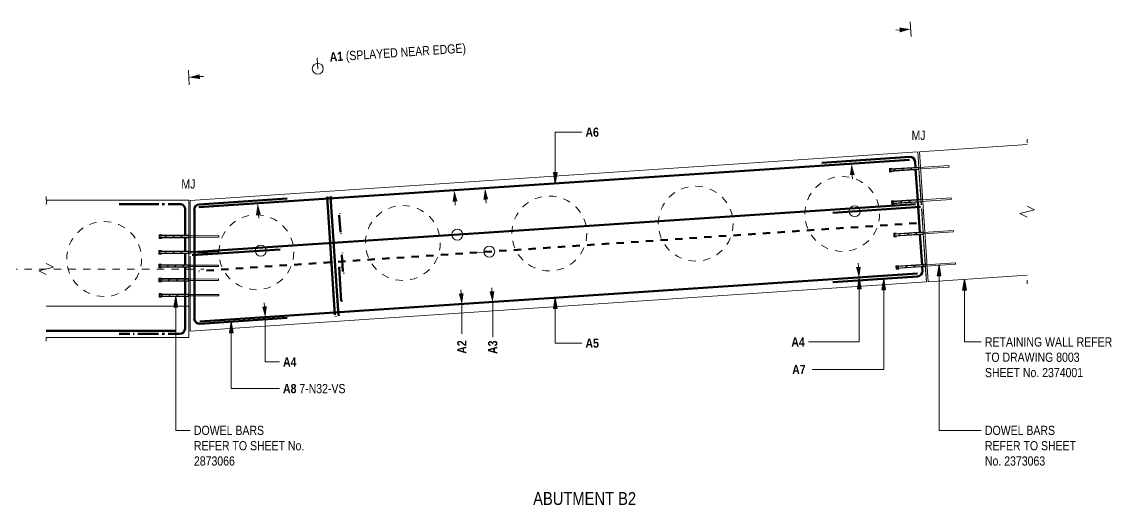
# Model space of a CAD drawing. Header units: metres. Extents: x 0 to 109, y 3 to 574.
# Drawn here: x 21.08 to 35.98, y 541.9 to 548.48 of the extents above; entities that cross this region are included whole.
import ezdxf

# ---------------------------------------------------------------- set-up
doc = ezdxf.new("R2010")
doc.units = ezdxf.units.M
doc.linetypes.add('JacobsDash', pattern=[0.0045, 0.003, -0.0015])
doc.linetypes.add('JacobsGridLine', pattern=[0.0145, 0.01, -0.001, 0.0025, -0.001])
for name, color, linetype, lineweight in [('A-ANNO-NOTE', 7, 'Continuous', 9), ('A-DETL', 7, 'Continuous', 13), ('A-DETL-GENF', 7, 'Continuous', 9), ('G-ANNO-TEXT', 7, 'Continuous', 9), ('S-BEAM', 7, 'Continuous', 50), ('S-GRID', 7, 'Continuous', 9)]:
    doc.layers.add(name, color=color, linetype=linetype, lineweight=lineweight)
doc.styles.add('Arial Narrow_2', font='ARIALN.TTF', dxfattribs={"height": 0.125})
doc.styles.add('Arial Narrow_3', font='ARIALN.TTF', dxfattribs={"height": 0.175})
doc.styles.add('Arial Narrow_B', font='ARIALNB.TTF', dxfattribs={"height": 0.125})
pattern_1 = [(45, (-139.00438, -635.677), (-0.0530330086, 0.0530330086), [])]

msp = doc.modelspace()

# ---------------------------------------------------------------- hatches: boundary and pattern name
at = {"layer": 'A-ANNO-NOTE', "lineweight": 5}
for points in [[(33.043, 548.341), (33.191, 548.384), (33.039, 548.406)], [(23.507, 547.706), (23.503, 547.77), (23.355, 547.728)], [(32.363, 546.396), (32.428, 546.4), (32.386, 546.548)], [(26.95, 546.035), (27.015, 546.04), (26.973, 546.187)], [(27.369, 546.063), (27.434, 546.067), (27.392, 546.215)], [(24.271, 545.857), (24.336, 545.861), (24.294, 546.008), (24.275, 545.885)], [(32.489, 544.996), (32.512, 545.148), (32.447, 545.144)], [(27.495, 544.663), (27.518, 544.815), (27.453, 544.811)], [(27.076, 544.635), (27.099, 544.787), (27.034, 544.783)], [(24.397, 544.457), (24.419, 544.609), (24.355, 544.604), (24.395, 544.464)]]:
    msp.add_hatch(color=256, dxfattribs=at).paths.add_polyline_path(points)
at = {"layer": 'A-DETL-GENF'}
h = msp.add_hatch(dxfattribs=at)
h.set_pattern_fill('FP_1', color=256, style=0, pattern_type=2)
h.set_pattern_definition(pattern_1)
h.paths.add_polyline_path([(32.916, 546.454), (33.305, 546.48), (33.304, 546.5), (32.915, 546.474)])
h = msp.add_hatch(dxfattribs=at)
h.set_pattern_fill('FP_1', color=256, style=0, pattern_type=2)
h.set_pattern_definition(pattern_1)
h.paths.add_polyline_path([(32.946, 546.013), (33.335, 546.039), (33.334, 546.059), (32.944, 546.033)])
h = msp.add_hatch(dxfattribs=at)
h.set_pattern_fill('FP_1', color=256, style=0, pattern_type=2)
h.set_pattern_definition(pattern_1)
h.paths.add_polyline_path([(22.964, 545.549), (23.354, 545.551), (23.354, 545.571), (22.964, 545.569)])
h = msp.add_hatch(dxfattribs=at)
h.set_pattern_fill('FP_1', color=256, style=0, pattern_type=2)
h.set_pattern_definition(pattern_1)
h.paths.add_polyline_path([(32.975, 545.571), (33.364, 545.597), (33.363, 545.617), (32.974, 545.591)])
h = msp.add_hatch(dxfattribs=at)
h.set_pattern_fill('FP_1', color=256, style=0, pattern_type=2)
h.set_pattern_definition(pattern_1)
h.paths.add_polyline_path([(22.961, 545.335), (23.351, 545.337), (23.351, 545.357), (22.961, 545.355)])
h = msp.add_hatch(dxfattribs=at)
h.set_pattern_fill('FP_1', color=256, style=0, pattern_type=2)
h.set_pattern_definition(pattern_1)
h.paths.add_polyline_path([(22.961, 545.149), (23.351, 545.151), (23.351, 545.171), (22.961, 545.169)])
at = {"layer": 'A-DETL-GENF', "true_color": 0x888888}
h = msp.add_hatch(dxfattribs=at)
h.set_pattern_fill('FP_1', color=252, style=0, pattern_type=2)
h.set_pattern_definition(pattern_1)
h.paths.add_polyline_path([(33.005, 545.13), (33.394, 545.156), (33.392, 545.176), (33.003, 545.15)])
at = {"layer": 'A-DETL-GENF'}
h = msp.add_hatch(dxfattribs=at)
h.set_pattern_fill('FP_1', color=256, style=0, pattern_type=2)
h.set_pattern_definition(pattern_1)
h.paths.add_polyline_path([(22.961, 544.959), (23.351, 544.961), (23.351, 544.981), (22.961, 544.979)])
h = msp.add_hatch(dxfattribs=at)
h.set_pattern_fill('FP_1', color=256, style=0, pattern_type=2)
h.set_pattern_definition(pattern_1)
h.paths.add_polyline_path([(22.962, 544.749), (23.352, 544.751), (23.352, 544.771), (22.962, 544.769)])
at = {"layer": 'G-ANNO-TEXT'}
for points in [[(28.349, 546.284), (28.374, 546.434), (28.324, 546.434)], [(33.579, 545.174), (33.554, 545.024), (33.604, 545.024)], [(32.491, 544.998), (32.466, 544.848), (32.516, 544.848)], [(32.825, 544.986), (32.8, 544.836), (32.85, 544.836)], [(33.925, 544.978), (33.9, 544.828), (33.951, 544.828)], [(23.178, 544.749), (23.153, 544.599), (23.203, 544.599)], [(28.349, 544.732), (28.324, 544.582), (28.374, 544.582)], [(23.933, 544.398), (23.908, 544.248), (23.958, 544.248)]]:
    msp.add_hatch(color=256, dxfattribs=at).paths.add_polyline_path(points)

# ---------------------------------------------------------------- linework, layer by layer
at = {"layer": 'A-ANNO-NOTE'}
for p, q in [((33.184, 548.484), (33.197, 548.284)), ((33.041, 548.374), (32.991, 548.37)), ((25.113, 547.846), (25.103, 547.995)), ((23.362, 547.628), (23.349, 547.828)), ((23.505, 547.738), (23.555, 547.741)), ((32.486, 546.555), (32.286, 546.541)), ((32.396, 546.398), (32.399, 546.348)), ((27.073, 546.194), (26.873, 546.18)), ((27.492, 546.222), (27.292, 546.208)), ((24.194, 546.002), (24.393, 546.015)), ((26.983, 546.037), (26.986, 545.987)), ((27.402, 546.065), (27.405, 546.015)), ((24.304, 545.859), (24.307, 545.809)), ((32.428, 545.905), (32.278, 545.895)), ((27.012, 545.586), (26.863, 545.576)), ((24.337, 545.368), (24.486, 545.378)), ((27.449, 545.354), (27.299, 545.344)), ((32.479, 545.146), (32.476, 545.196)), ((32.389, 544.99), (32.589, 545.003)), ((27.066, 544.785), (27.063, 544.835)), ((27.485, 544.813), (27.482, 544.863)), ((27.395, 544.657), (27.595, 544.67)), ((24.387, 544.607), (24.384, 544.656)), ((26.976, 544.629), (27.176, 544.642)), ((24.497, 544.464), (24.297, 544.45))]:
    msp.add_line(p, q, dxfattribs=at)
at = {"layer": 'A-ANNO-NOTE', "lineweight": 13}
for p, q in [((34.777, 546.834), (34.777, 546.884)), ((21.409, 546.054), (21.409, 546.104)), ((34.877, 545.924), (34.677, 545.874)), ((34.777, 545.824), (34.677, 545.874)), ((34.777, 545.974), (34.877, 545.924)), ((21.309, 545.094), (21.509, 545.144)), ((21.409, 545.194), (21.509, 545.144)), ((21.409, 545.044), (21.309, 545.094)), ((34.777, 544.964), (34.777, 544.914)), ((21.409, 544.184), (21.409, 544.134))]:
    msp.add_line(p, q, dxfattribs=at)
at = {"layer": 'A-ANNO-NOTE'}
for centre in [(25.113, 547.845), (25.113, 547.845), (32.429, 545.905), (32.429, 545.905), (27.013, 545.586), (27.013, 545.586), (24.336, 545.368), (24.336, 545.368), (27.449, 545.354), (27.449, 545.354)]:
    msp.add_circle(centre, 0.075, dxfattribs=at)
at = {"layer": 'A-DETL', "color": 8, "true_color": 0x808080}
for p, q in [((33.31, 546.714), (34.777, 546.812)), ((33.31, 546.714), (33.428, 544.943)), ((33.428, 544.943), (34.777, 545.033))]:
    msp.add_line(p, q, dxfattribs=at)
at = {"layer": 'A-DETL', "lineweight": 50}
for p, q in [((33.177, 546.603), (23.493, 545.958)), ((31.981, 546.564), (33.178, 546.644)), ((33.252, 546.578), (33.258, 546.497)), ((33.259, 546.477), (33.287, 546.056)), ((24.693, 546.078), (23.496, 545.998)), ((25.238, 546.101), (25.345, 544.492)), ((25.287, 546.104), (25.396, 544.483)), ((33.289, 546.036), (33.317, 545.614)), ((23.431, 545.924), (23.431, 545.309)), ((33.256, 546.002), (23.473, 545.35)), ((32.129, 545.885), (33.327, 545.965)), ((25.405, 545.849), (25.42, 545.62)), ((33.318, 545.594), (33.346, 545.173)), ((24.598, 545.385), (23.401, 545.305)), ((23.431, 545.303), (23.431, 544.43)), ((25.441, 545.311), (25.456, 545.083)), ((25.402, 545.144), (25.433, 544.68)), ((33.347, 545.153), (33.352, 545.092)), ((33.284, 545.057), (23.505, 544.405)), ((33.286, 545.017), (32.129, 544.94)), ((23.505, 544.372), (24.693, 544.451))]:
    msp.add_line(p, q, dxfattribs=at)
at = {"layer": 'A-DETL'}
for p, q in [((32.937, 546.489), (32.901, 546.487)), ((32.905, 546.439), (32.901, 546.487)), ((33.304, 546.5), (32.915, 546.474)), ((32.915, 546.474), (32.916, 546.454)), ((32.916, 546.454), (33.305, 546.48)), ((33.305, 546.48), (33.304, 546.5)), ((32.94, 546.441), (32.905, 546.439)), ((32.966, 546.049), (32.931, 546.046)), ((32.934, 545.998), (32.931, 546.046)), ((33.334, 546.059), (32.944, 546.033)), ((32.944, 546.033), (32.946, 546.013)), ((32.946, 546.013), (33.335, 546.039)), ((33.335, 546.039), (33.334, 546.059)), ((32.969, 546.001), (32.934, 545.998)), ((22.987, 545.583), (22.951, 545.583)), ((22.951, 545.535), (22.951, 545.583)), ((23.354, 545.571), (22.964, 545.569)), ((22.964, 545.569), (22.964, 545.549)), ((23.354, 545.551), (23.354, 545.571)), ((32.996, 545.606), (32.96, 545.604)), ((32.963, 545.556), (32.96, 545.604)), ((32.999, 545.558), (32.963, 545.556)), ((33.363, 545.617), (32.974, 545.591)), ((32.974, 545.591), (32.975, 545.571)), ((32.975, 545.571), (33.364, 545.597)), ((33.364, 545.597), (33.363, 545.617)), ((22.987, 545.535), (22.951, 545.535)), ((22.964, 545.549), (23.354, 545.551)), ((22.983, 545.369), (22.948, 545.369)), ((22.948, 545.321), (22.948, 545.369)), ((22.984, 545.321), (22.948, 545.321)), ((23.351, 545.357), (22.961, 545.355)), ((22.961, 545.355), (22.961, 545.335)), ((22.961, 545.335), (23.351, 545.337)), ((23.351, 545.337), (23.351, 545.357)), ((22.983, 545.183), (22.948, 545.183)), ((22.948, 545.135), (22.948, 545.183)), ((22.984, 545.135), (22.948, 545.135)), ((23.351, 545.171), (22.961, 545.169)), ((22.961, 545.169), (22.961, 545.149)), ((22.961, 545.149), (23.351, 545.151)), ((23.351, 545.151), (23.351, 545.171)), ((22.983, 544.993), (22.948, 544.993)), ((22.948, 544.945), (22.948, 544.993)), ((23.351, 544.981), (22.961, 544.979)), ((22.961, 544.979), (22.961, 544.959)), ((23.351, 544.961), (23.351, 544.981)), ((22.984, 544.945), (22.948, 544.945)), ((22.961, 544.959), (23.351, 544.961)), ((22.985, 544.783), (22.949, 544.783)), ((22.95, 544.735), (22.949, 544.783)), ((22.985, 544.735), (22.95, 544.735)), ((23.352, 544.771), (22.962, 544.769)), ((22.962, 544.769), (22.962, 544.749)), ((22.962, 544.749), (23.352, 544.751)), ((23.352, 544.751), (23.352, 544.771))]:
    msp.add_line(p, q, dxfattribs=at)
at = {"layer": 'A-DETL', "lineweight": 9}
for p, q in [((33.304, 546.507), (32.907, 546.481)), ((32.909, 546.447), (32.907, 546.481)), ((33.306, 546.473), (32.909, 546.447)), ((33.304, 546.5), (33.713, 546.527)), ((33.305, 546.48), (33.304, 546.5)), ((33.715, 546.507), (33.305, 546.48)), ((33.713, 546.527), (33.715, 546.507)), ((33.333, 546.067), (32.936, 546.04)), ((32.938, 546.006), (32.936, 546.04)), ((33.335, 546.033), (32.938, 546.006)), ((33.334, 546.059), (33.743, 546.086)), ((33.335, 546.039), (33.334, 546.059)), ((33.744, 546.066), (33.335, 546.039)), ((33.743, 546.086), (33.744, 546.066)), ((23.354, 545.578), (22.956, 545.577)), ((22.956, 545.543), (22.956, 545.577)), ((23.354, 545.571), (23.764, 545.572)), ((23.354, 545.551), (23.354, 545.571)), ((23.764, 545.572), (23.764, 545.552)), ((33.363, 545.624), (32.966, 545.598)), ((32.968, 545.564), (32.966, 545.598)), ((33.365, 545.59), (32.968, 545.564)), ((33.363, 545.617), (33.772, 545.644)), ((33.364, 545.597), (33.363, 545.617)), ((33.773, 545.624), (33.364, 545.597)), ((33.772, 545.644), (33.773, 545.624)), ((23.354, 545.544), (22.956, 545.543)), ((23.764, 545.552), (23.354, 545.551)), ((23.351, 545.364), (22.953, 545.363)), ((22.953, 545.329), (22.953, 545.363)), ((23.351, 545.33), (22.953, 545.329)), ((23.351, 545.357), (23.761, 545.358)), ((23.351, 545.337), (23.351, 545.357)), ((23.761, 545.338), (23.351, 545.337)), ((23.761, 545.358), (23.761, 545.338)), ((23.351, 545.178), (22.953, 545.177)), ((22.953, 545.143), (22.953, 545.177)), ((23.351, 545.144), (22.953, 545.143)), ((23.351, 545.171), (23.761, 545.172)), ((23.351, 545.151), (23.351, 545.171)), ((23.761, 545.152), (23.351, 545.151)), ((23.761, 545.172), (23.761, 545.152)), ((23.351, 544.988), (22.953, 544.987)), ((22.953, 544.953), (22.953, 544.987)), ((23.351, 544.981), (23.761, 544.982)), ((23.351, 544.961), (23.351, 544.981)), ((23.761, 544.962), (23.351, 544.961)), ((23.761, 544.982), (23.761, 544.962)), ((23.351, 544.954), (22.953, 544.953)), ((23.352, 544.778), (22.954, 544.777)), ((22.955, 544.743), (22.954, 544.777)), ((23.352, 544.744), (22.955, 544.743)), ((23.352, 544.771), (23.762, 544.772)), ((23.352, 544.751), (23.352, 544.771)), ((23.762, 544.752), (23.352, 544.751)), ((23.762, 544.772), (23.762, 544.752))]:
    msp.add_line(p, q, dxfattribs=at)
at = {"layer": 'A-DETL', "color": 8, "linetype": 'JacobsDash', "lineweight": 18, "true_color": 0x808080}
for p, q in [((21.409, 545.995), (21.419, 546.054)), ((21.409, 544.614), (23.356, 544.614))]:
    msp.add_line(p, q, dxfattribs=at)
at = {"layer": 'A-DETL', "color": 252, "lineweight": 50, "true_color": 0x888888}
for p, q in [((22.406, 546.003), (22.945, 546.003)), ((22.992, 546.003), (23.025, 546.003)), ((23.072, 546.003), (23.231, 546.003)), ((23.306, 545.928), (23.306, 545.57)), ((23.306, 545.55), (23.306, 545.357)), ((23.306, 545.337), (23.305, 545.171)), ((23.305, 545.151), (23.305, 544.981)), ((23.305, 544.961), (23.305, 544.771)), ((23.305, 544.751), (23.304, 544.308)), ((23.174, 544.278), (21.409, 544.278)), ((22.551, 544.233), (22.404, 544.233)), ((22.611, 544.233), (22.598, 544.233)), ((22.944, 544.233), (22.658, 544.233)), ((23.024, 544.233), (22.994, 544.233)), ((23.229, 544.233), (23.074, 544.233))]:
    msp.add_line(p, q, dxfattribs=at)
at = {"layer": 'A-DETL', "linetype": 'JacobsDash', "lineweight": 50}
msp.add_line((33.273, 545.743), (23.49, 545.09), dxfattribs=at)
at = {"layer": 'A-DETL', "color": 252, "true_color": 0x888888}
for p, q in [((33.025, 545.166), (32.99, 545.163)), ((32.993, 545.115), (32.99, 545.163)), ((33.028, 545.118), (32.993, 545.115)), ((33.392, 545.176), (33.003, 545.15)), ((33.003, 545.15), (33.005, 545.13)), ((33.005, 545.13), (33.394, 545.156)), ((33.394, 545.156), (33.392, 545.176))]:
    msp.add_line(p, q, dxfattribs=at)
at = {"layer": 'A-DETL', "color": 252, "lineweight": 9, "true_color": 0x888888}
for p, q in [((33.392, 545.184), (32.995, 545.157)), ((32.997, 545.123), (32.995, 545.157)), ((33.394, 545.15), (32.997, 545.123)), ((33.392, 545.176), (33.802, 545.203)), ((33.394, 545.156), (33.392, 545.176)), ((33.803, 545.183), (33.394, 545.156)), ((33.802, 545.203), (33.803, 545.183))]:
    msp.add_line(p, q, dxfattribs=at)
at = {"layer": 'A-DETL', "color": 8, "linetype": 'JacobsDash', "lineweight": 9, "true_color": 0x808080}
for centre in [(32.259, 545.868), (30.263, 545.735), (28.268, 545.602), (24.276, 545.346), (26.272, 545.473), (22.201, 545.254)]:
    msp.add_circle(centre, 0.51, dxfattribs=at)
at = {"layer": 'A-DETL', "lineweight": 50}
for centre, start, end in [((33.183, 546.574), 3.8141, 93.8141), ((23.5, 545.928), 93.8141, 183.8141), ((33.282, 545.087), 273.8141, 3.8141), ((23.5, 544.442), 183.8141, 273.8141)]:
    msp.add_arc(centre, 0.07, start, end, dxfattribs=at)
at = {"layer": 'A-DETL', "color": 252, "lineweight": 50, "true_color": 0x888888}
for centre, start, end in [((23.231, 545.928), 359.9328, 90), ((23.229, 544.308), 270, 359.9328)]:
    msp.add_arc(centre, 0.075, start, end, dxfattribs=at)
at = {"layer": 'A-DETL-GENF'}
for p, q in [((25.238, 546.101), (25.257, 546.098)), ((25.287, 546.104), (25.307, 546.101)), ((25.403, 545.869), (25.423, 545.874)), ((25.421, 545.6), (25.441, 545.597)), ((25.439, 545.332), (25.459, 545.337)), ((25.402, 545.144), (25.421, 545.141)), ((25.457, 545.063), (25.477, 545.06)), ((25.433, 544.68), (25.452, 544.678)), ((25.346, 544.476), (25.366, 544.473)), ((25.396, 544.483), (25.415, 544.48))]:
    msp.add_line(p, q, dxfattribs=at)
at = {"layer": 'G-ANNO-TEXT'}
for p, q in [((28.349, 546.981), (28.71, 546.981)), ((28.349, 546.284), (28.349, 546.981)), ((28.374, 546.434), (28.324, 546.434)), ((28.324, 546.434), (28.349, 546.284)), ((28.349, 546.284), (28.374, 546.434)), ((33.579, 545.174), (33.554, 545.024)), ((33.604, 545.024), (33.579, 545.174)), ((33.579, 545.174), (33.579, 542.92)), ((32.491, 544.998), (32.466, 544.848)), ((32.516, 544.848), (32.491, 544.998)), ((32.491, 544.998), (32.491, 544.124)), ((32.825, 544.986), (32.8, 544.836)), ((32.85, 544.836), (32.825, 544.986)), ((32.825, 544.986), (32.825, 543.749)), ((33.554, 545.024), (33.604, 545.024)), ((33.925, 544.978), (33.9, 544.828)), ((33.951, 544.828), (33.925, 544.978)), ((33.925, 544.978), (33.925, 544.124)), ((32.466, 544.848), (32.516, 544.848)), ((32.8, 544.836), (32.85, 544.836)), ((33.9, 544.828), (33.951, 544.828)), ((23.178, 544.749), (23.153, 544.599)), ((23.203, 544.599), (23.178, 544.749)), ((23.178, 544.749), (23.178, 542.92)), ((27.496, 544.663), (27.496, 544.259)), ((28.349, 544.732), (28.324, 544.582)), ((28.374, 544.582), (28.349, 544.732)), ((28.349, 544.732), (28.349, 544.108)), ((23.153, 544.599), (23.203, 544.599)), ((27.076, 544.635), (27.076, 544.259)), ((28.324, 544.582), (28.374, 544.582)), ((23.933, 544.398), (23.908, 544.248)), ((23.958, 544.248), (23.933, 544.398)), ((23.933, 544.398), (23.933, 543.489)), ((24.397, 544.456), (24.397, 543.853)), ((23.908, 544.248), (23.958, 544.248)), ((27.076, 544.259), (27.076, 544.237)), ((27.496, 544.259), (27.496, 544.191)), ((28.349, 544.108), (28.71, 544.108)), ((31.851, 544.124), (31.798, 544.124)), ((32.491, 544.124), (31.851, 544.124)), ((33.925, 544.124), (34.154, 544.124)), ((24.397, 543.853), (24.589, 543.853)), ((31.904, 543.749), (31.849, 543.749)), ((32.825, 543.749), (31.904, 543.749)), ((23.933, 543.489), (24.589, 543.489)), ((23.178, 542.92), (23.375, 542.92)), ((33.579, 542.92), (34.154, 542.92))]:
    msp.add_line(p, q, dxfattribs=at)
at = {"layer": 'S-BEAM', "lineweight": 13}
for p, q in [((33.287, 546.713), (23.375, 546.052)), ((33.301, 546.5), (33.287, 546.713)), ((33.29, 546.713), (33.287, 546.713)), ((33.304, 546.5), (33.29, 546.713)), ((33.33, 546.059), (33.302, 546.48)), ((33.334, 546.059), (33.305, 546.48)), ((23.354, 546.054), (21.409, 546.054)), ((23.356, 544.614), (23.354, 546.054)), ((23.354, 546.054), (23.354, 546.054)), ((23.375, 546.052), (23.374, 545.319)), ((33.335, 545.993), (33.332, 546.039)), ((33.338, 545.992), (33.335, 546.039)), ((33.36, 545.617), (33.338, 545.937)), ((33.363, 545.617), (33.342, 545.939)), ((33.389, 545.176), (33.361, 545.597)), ((33.392, 545.176), (33.364, 545.597)), ((23.374, 545.293), (23.372, 544.273)), ((33.405, 544.942), (33.391, 545.156)), ((33.408, 544.942), (33.394, 545.156)), ((23.372, 544.273), (33.405, 544.942)), ((33.408, 544.942), (33.405, 544.942)), ((21.409, 544.614), (23.356, 544.614)), ((23.356, 544.614), (23.356, 544.614)), ((23.356, 544.184), (23.356, 544.614)), ((21.409, 544.184), (23.355, 544.184)), ((23.355, 544.184), (23.356, 544.184)), ((23.356, 544.184), (23.356, 544.184))]:
    msp.add_line(p, q, dxfattribs=at)
at = {"layer": 'S-GRID', "linetype": 'JacobsGridLine', "lineweight": 18}
msp.add_line((18.517, 545.118), (23.56, 545.118), dxfattribs=at)

# ---------------------------------------------------------------- texts
at = {"layer": 'G-ANNO-TEXT', "insert": (25.27, 548.067), "char_height": 0.125, "attachment_point": 1, "rotation": 3.8141, "style": 'Arial Narrow_B', "bg_fill": 3, "box_fill_scale": 1, "bg_fill_color": 256, "bg_fill_transparency": 0}
msp.add_mtext('A1', dxfattribs=at)
at = {"layer": 'G-ANNO-TEXT', "insert": (27.013, 543.964), "char_height": 0.125, "attachment_point": 1, "rotation": 90, "style": 'Arial Narrow_B', "bg_fill": 3, "box_fill_scale": 1, "bg_fill_color": 256, "bg_fill_true_color": 13158600, "bg_fill_transparency": 0}
msp.add_mtext('A2', dxfattribs=at)
at = {"layer": 'G-ANNO-TEXT', "attachment_point": 1, "bg_fill": 3, "box_fill_scale": 1, "bg_fill_color": 256, "bg_fill_transparency": 0}
for s, insert, char_height, style in [('TO DRAWING 8003', (34.204, 543.979), 0.125, 'Arial Narrow_2'), ('SHEET No. 2374001', (34.204, 543.77), 0.125, 'Arial Narrow_2'), ('REFER TO SHEET No. ', (23.425, 542.774), 0.125, 'Arial Narrow_2'), ('REFER TO SHEET ', (34.204, 542.774), 0.125, 'Arial Narrow_2'), ('2873066', (23.425, 542.566), 0.125, 'Arial Narrow_2'), ('No. 2373063', (34.204, 542.566), 0.125, 'Arial Narrow_2'), ('ABUTMENT B2', (28.047, 542.08), 0.175, 'Arial Narrow_3')]:
    msp.add_mtext(s, dxfattribs=dict(at, insert=insert, char_height=char_height, style=style))

# ---------------------------------------------------------------- next in the draw order: texts
at = {"layer": 'G-ANNO-TEXT', "char_height": 0.125, "attachment_point": 1, "bg_fill": 3, "box_fill_scale": 1, "bg_fill_color": 256, "bg_fill_transparency": 0}
for s, insert, rotation, style in [(' (SPLAYED NEAR EDGE)', (25.451, 548.079), 3.8141, 'Arial Narrow_2'), ('A3', (27.433, 543.961), 90, 'Arial Narrow_B')]:
    msp.add_mtext(s, dxfattribs=dict(at, insert=insert, rotation=rotation, style=style))
for s, insert, style in [('A6', (28.76, 547.044), 'Arial Narrow_B'), ('MJ', (33.203, 547.001), 'Arial Narrow_2'), ('MJ', (23.254, 546.338), 'Arial Narrow_2'), ('A5', (28.76, 544.171), 'Arial Narrow_B'), ('A4', (31.566, 544.187), 'Arial Narrow_B'), ('RETAINING WALL REFER ', (34.204, 544.187), 'Arial Narrow_2'), ('A4', (24.639, 543.915), 'Arial Narrow_B'), ('A7 ', (31.577, 543.811), 'Arial Narrow_B'), ('A8 ', (24.639, 543.552), 'Arial Narrow_B'), ('DOWEL BARS', (23.425, 542.983), 'Arial Narrow_2'), ('DOWEL BARS', (34.204, 542.983), 'Arial Narrow_2')]:
    msp.add_mtext(s, dxfattribs=dict(at, insert=insert, style=style))

# ---------------------------------------------------------------- next in the draw order: texts
at = {"layer": 'G-ANNO-TEXT', "insert": (24.861, 543.552), "char_height": 0.125, "attachment_point": 1, "style": 'Arial Narrow_2', "bg_fill": 3, "box_fill_scale": 1, "bg_fill_color": 256, "bg_fill_transparency": 0}
msp.add_mtext('7-N32-VS', dxfattribs=at)

doc.saveas('drawing.dxf')
